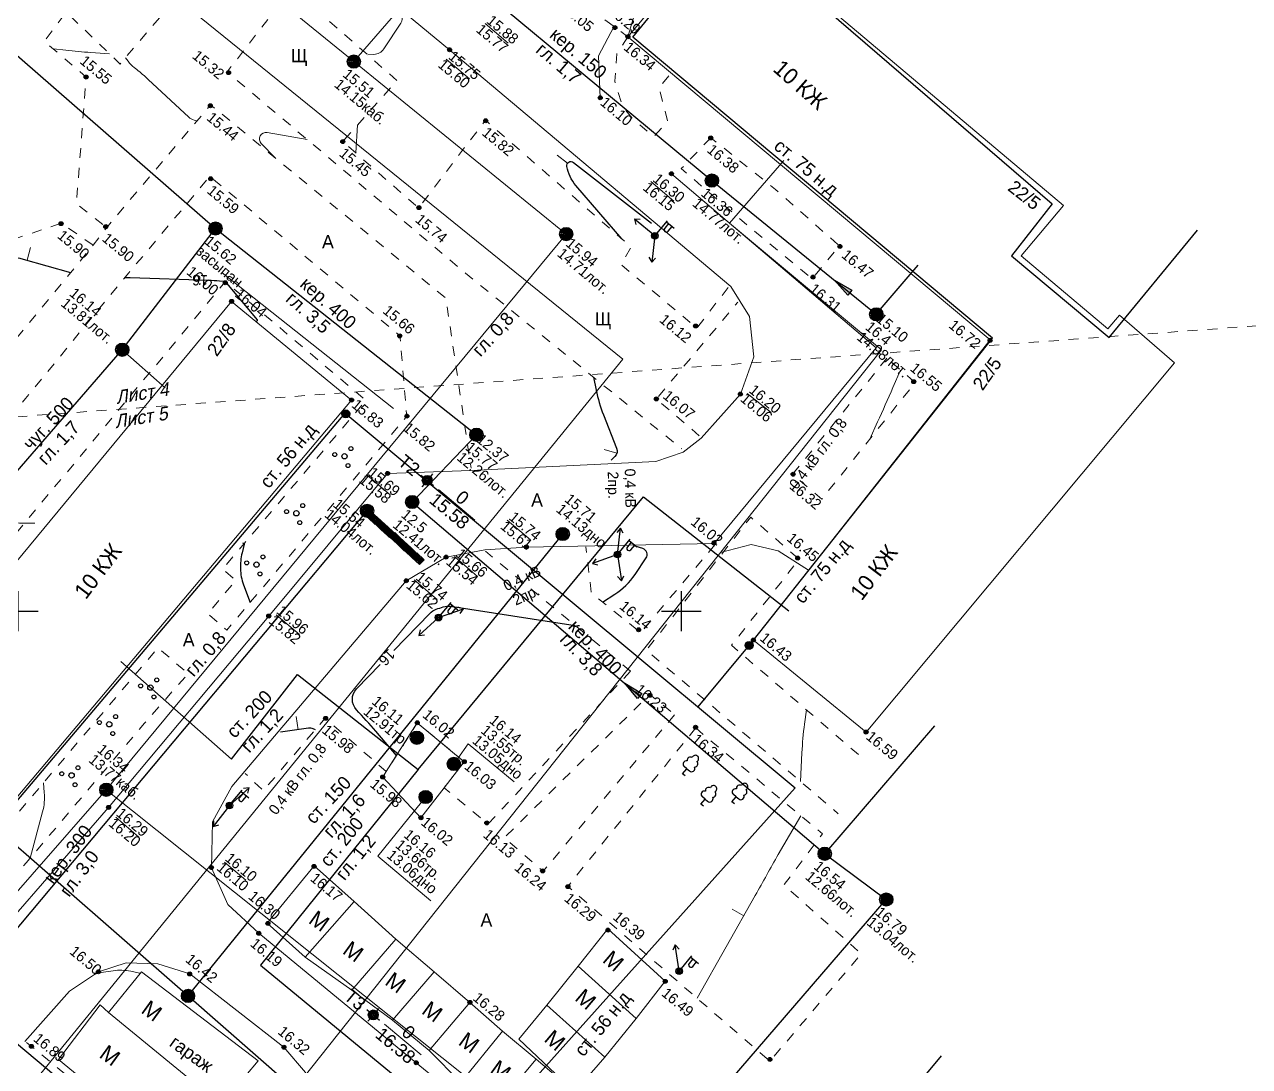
# Model space of a CAD drawing. Header units: metres. Extents: x 16881 to 20071, y 24181 to 25063.
# Drawn here: x 18100.5 to 18192.8, y 24815.6 to 24894.3 of the extents above; entities that cross this region are included whole.
import ezdxf
from ezdxf.enums import TextEntityAlignment as Align

# ---------------------------------------------------------------- set-up
doc = ezdxf.new("R2010")
doc.units = ezdxf.units.M
doc.linetypes.add('g5_01_5x1_5', pattern=[1.5, 0.75, -0.75])
doc.linetypes.add('g5_02x1', pattern=[1.5, 1, -0.5])
for name, color, linetype in [('01_Геодезические пункты', 7, 'Continuous'), ('02_Сетка', 7, 'Continuous'), ('03_Здания и строения', 7, 'Continuous'), ('05_Элементы зданий', 7, 'Continuous'), ('06_Инженерно-технические сооружения', 7, 'Continuous'), ('07_Объекты электропередачи', 7, 'Continuous'), ('10_Границы покрытий и угодий', 7, 'Continuous'), ('13_Растительность', 7, 'Continuous'), ('19_Горизонтали', 7, 'Continuous'), ('30_Канализация', 7, 'Continuous'), ('31_Водопровод', 7, 'Continuous'), ('32_Теплосеть', 7, 'Continuous'), ('33_Газопровод', 7, 'Continuous'), ('35_Телефон', 7, 'Continuous'), ('37_Кабель низкого напряжения', 7, 'Continuous'), ('44_Крышки колодцев', 7, 'Continuous'), ('61_Отметки высоты поверхности', 7, 'Continuous'), ('rastr', 7, 'Continuous')]:
    doc.layers.add(name, color=color, linetype=linetype)
doc.styles.add('LIKE11', font='bm431.shx')
doc.styles.add('LIKE14', font='p131.shx')
doc.styles.add('LIKE17', font='d431.shx')
doc.styles.add('LIKE32', font='peteri.shx')
doc.styles.add('LIKE36', font='pragmai.shx')
doc.styles.add('Line_GUGK', font='')
doc.styles.add('pragmai.shx', font='pragmai.shx')
doc.styles.get('Line_GUGK').set_extended_font_data('Bm431', italic=True)
doc.linetypes.add('g5_119_3', pattern='A,4,-1,[31,GUGK_2005.shx,S=0.1,R=0,X=0,Y=0],4,[31,GUGK_2005.shx,S=0.1,R=180,X=0,Y=0],-1', length=10)
doc.linetypes.add('g5_121_g', pattern='A,4,-0.4,["Г",Line_GUGK,S=1,R=0,X=0,Y=-0.5],-1.2,12', length=17.6)
doc.linetypes.add('g5_121_t', pattern='A,4,-0.4,["Т",Line_GUGK,S=1,R=0,X=0,Y=-0.5],-1.2,12', length=17.6)
doc.linetypes.add('g5_122_g', pattern='A,1,-1,1.5,-0.4,["Г",Line_GUGK,S=1,R=0,X=0,Y=-0.5],-1.5,1.5,-1,4,-1,4,-1,3', length=20.9)
doc.linetypes.add('g5_122_k', pattern='A,1,-1,1.5,-0.4,["К",Line_GUGK,S=1,R=0,X=0,Y=-0.5],-1.5,1.5,-1,4,-1,4,-1,3', length=20.9)
doc.linetypes.add('g5_122_kl', pattern='A,1,-1,1.5,-0.4,["Кл",Line_GUGK,S=1,R=0,X=0,Y=-0.5],-2.4,1.5,-1,4,-1,4,-1,3', length=21.8)
doc.linetypes.add('g5_122_t', pattern='A,1,-1,1.5,-0.4,["Т",Line_GUGK,S=1,R=0,X=0,Y=-0.5],-1.5,1.5,-1,4,-1,4,-1,3', length=20.9)
doc.linetypes.add('g5_122_v', pattern='A,1,-1,1.5,-0.4,["В",Line_GUGK,S=1,R=0,X=0,Y=-0.5],-1.5,1.5,-1,4,-1,4,-1,3', length=20.9)
doc.linetypes.add('g5_133_t', pattern='A,2,[27,GUGK_2005.shx,S=0.4,R=0,X=0,Y=0],2,-1,2,[27,GUGK_2005.shx,S=0.4,R=0,X=0,Y=0],2,-1,2,[27,GUGK_2005.shx,S=0.4,R=0,X=0,Y=0],2,-0.1,["V",Line_GUGK,S=1,R=0,X=0,Y=-0.5],-1', length=15.1)
doc.linetypes.add('g5_386_1', pattern='A,0,-0.75,[39,GUGK_2005.shx,S=0.5,R=0,X=0.55,Y=0],-0.75', length=1.5)

# ---------------------------------------------------------------- blocks, each defined once
blk = doc.blocks.new('g5_115_1')
at = {"color": 0}
for points in [[(0, 0), (2, 0)], [(1.647, -0.252), (2, 0), (1.647, 0.252)]]:
    blk.add_lwpolyline(points, dxfattribs=at)
blk = doc.blocks.new('g5_117kb')
h = blk.add_hatch(color=255)
h.paths.add_polyline_path([(0.037, 0.037), (0.461, 0.037, 0.367426), (0.037, 0.461)])
h.paths.add_polyline_path([(-0.038, 0.461, 0.367426), (-0.461, 0.037), (-0.038, 0.037)])
h.paths.add_polyline_path([(-0.038, -0.038), (-0.461, -0.038, 0.367426), (-0.038, -0.461)])
h.paths.add_polyline_path([(0.037, -0.461, 0.367426), (0.461, -0.038), (0.037, -0.038)])
at = {"color": 0}
for points in [[(-0.5, 0), (0.5, 0)], [(0, 0.5), (0, -0.5)]]:
    blk.add_lwpolyline(points, dxfattribs=at)
blk.add_circle((0, 0), 0.5, dxfattribs=at)
blk = doc.blocks.new('g5_330')
blk.add_hatch(color=0).paths.add_polyline_path([(0.15, 0, 1), (-0.15, 0, 1)])
at = {"color": 0}
blk.add_circle((0, 0), 0.15, dxfattribs=at)
blk = doc.blocks.new('g5_117sv')
h = blk.add_hatch(color=255)
h.paths.add_polyline_path([(-0.038, 0.461, 0.390634), (-0.463, 0, 0.11106), (-0.418, -0.198), (-0.038, 0.022)])
h.paths.add_polyline_path([(0.037, 0.022), (0.418, -0.198, 0.11106), (0.463, 0, 0.390634), (0.037, 0.461)])
h.paths.add_polyline_path([(-0.38, -0.263, 0.524447), (0.38, -0.263), (0, -0.043)])
at = {"color": 0}
for points in [[(0, 0.5), (0, 0)], [(0, 0), (-0.433, -0.25)], [(0.433, -0.25), (0, 0)]]:
    blk.add_lwpolyline(points, dxfattribs=at)
blk.add_circle((0, 0), 0.5, dxfattribs=at)
blk = doc.blocks.new('g5_121_7c')
h = blk.add_hatch(color=0)
edge = h.paths.add_edge_path()
edge.add_arc((0, 0), 0.3, 0, 360)
at = {"color": 0}
blk.add_circle((0, 0), 0.3, dxfattribs=at)
blk = doc.blocks.new('g5_110_1c')
h = blk.add_hatch(color=255)
edge = h.paths.add_edge_path()
edge.add_arc((0, 0), 0.212, 0, 360)
edge = h.paths.add_edge_path(flags=16)
edge.add_arc((0, 0), 0.0975, 0, 360)
h = blk.add_hatch(color=0)
edge = h.paths.add_edge_path()
edge.add_arc((0, 0), 0.06, 0, 360)
at = {"color": 0}
for p, q in [((0, 0.25), (0, 1.5)), ((0, 1.375), (0.75, 1.375))]:
    blk.add_line(p, q, dxfattribs=at)
blk.add_lwpolyline([(0.2, 1.375), (0.2, 0.932, 1.040016), (0.55, 0.932), (0.55, 1.375)], format="xyb", dxfattribs=at)
for radius in [0.25, 0.06]:
    blk.add_circle((0, 0), radius, dxfattribs=at)
blk = doc.blocks.new('g5_394')
at = {"color": 0}
for centre, radius in [((0, 0), 0.2), ((0, 0.75), 0.15), ((-0.65, -0.375), 0.15), ((0.65, -0.375), 0.15)]:
    blk.add_circle(centre, radius, dxfattribs=at)
blk = doc.blocks.new('g5_005_1')
h = blk.add_hatch(color=255)
edge = h.paths.add_edge_path()
edge.add_arc((0, 0), 0.338, 0, 360)
edge = h.paths.add_edge_path(flags=16)
edge.add_arc((0, 0), 0.1, 0, 360)
at = {"color": 0}
for p, q in [((-0.625, 0), (-0.375, 0)), ((0, 0.625), (0, 0.375)), ((0.375, 0), (0.625, 0)), ((0, -0.375), (0, -0.625))]:
    blk.add_line(p, q, dxfattribs=at)
for radius in [0.375, 0.0625]:
    blk.add_circle((0, 0), radius, dxfattribs=at)
blk = doc.blocks.new('g5_122_3')
blk.add_hatch(color=0).paths.add_polyline_path([(0, -0.25), (0, 0.25), (1.5, 0)])
at = {"color": 0}
blk.add_lwpolyline([(0, -0.25), (0, 0.25), (1.5, 0), (0, -0.25)], dxfattribs=at)
blk = doc.blocks.new('g5_117v')
h = blk.add_hatch(color=255)
h.paths.add_polyline_path([(-0.461, 0.037), (0.461, 0.037, 0.921954)])
h.paths.add_polyline_path([(0.461, -0.037), (-0.461, -0.037, 0.921954)])
at = {"color": 0}
blk.add_line((-0.5, 0), (0.5, 0), dxfattribs=at)
blk.add_circle((0, 0), 0.5, dxfattribs=at)
blk = doc.blocks.new('g5_128a')
h = blk.add_hatch(color=255)
h.paths.add_polyline_path([(-0.1625, 0.2125), (-0.3375, 0.2125), (-0.3375, -0.2125), (-0.1625, -0.2125)])
h.paths.add_polyline_path([(0.0875, 0.2125), (-0.0875, 0.2125), (-0.0875, -0.2125), (0.0875, -0.2125)])
h.paths.add_polyline_path([(0.3375, 0.2125), (0.1625, 0.2125), (0.1625, -0.2125), (0.3375, -0.2125)])
at = {"color": 0}
blk.add_lwpolyline([(-0.375, -0.25), (0.375, -0.25), (0.375, 0.25), (-0.375, 0.25)], close=True, dxfattribs=at)
for points in [[(-0.125, -0.25), (-0.125, 0.25)], [(0.125, -0.25), (0.125, 0.25)]]:
    blk.add_lwpolyline(points, dxfattribs=at)
blk = doc.blocks.new('g5_117kl')
h = blk.add_hatch(color=255)
h.paths.add_polyline_path([(0.418, 0.198, 0.633652), (-0.418, 0.198)])
h.paths.add_polyline_path([(-0.446, 0.122, 0.067116), (-0.463, 0, 0.067116), (-0.446, -0.122), (0.446, -0.122, 0.067116), (0.463, 0, 0.067116), (0.446, 0.122)])
h.paths.add_polyline_path([(-0.418, -0.198, 0.633652), (0.418, -0.198)])
at = {"color": 0}
for p, q in [((-0.474, 0.16), (0.474, 0.16)), ((-0.474, -0.16), (0.474, -0.16))]:
    blk.add_line(p, q, dxfattribs=at)
blk.add_circle((0, 0), 0.5, dxfattribs=at)
blk = doc.blocks.new('g5_367_1')
at = {"color": 0}
for points in [[(0, 0.497), (-0.257, 0.497)], [(0, 0.497), (0.257, 0.497)], [(0, 0), (0, 0.497)], [(0.25, 0), (0, 0)]]:
    blk.add_lwpolyline(points, dxfattribs=at)
for centre, start, end in [((-0.257, 0.747), 115.63459, 270), ((-0.197, 1.158), 97.94065, 227.81966), ((0, 1.5), 90, 202.24196), ((0, 1.5), 337.75804, 90), ((0.197, 1.158), 312.18034, 82.05935), ((0.257, 0.747), 270, 64.36541)]:
    blk.add_arc(centre, 0.25, start, end, dxfattribs=at)
blk = doc.blocks.new('g5_117t')
h = blk.add_hatch(color=255)
h.paths.add_polyline_path([(-0.038, -0.038), (-0.461, -0.038, 0.367426), (-0.038, -0.461)])
h.paths.add_polyline_path([(0.037, -0.461, 0.367426), (0.461, -0.038), (0.037, -0.038)])
h.paths.add_polyline_path([(0.461, 0.037, 0.921954), (-0.461, 0.037)])
at = {"color": 0}
for points in [[(-0.5, 0), (0.5, 0)], [(0, -0.5), (0, 0)]]:
    blk.add_lwpolyline(points, dxfattribs=at)
blk.add_circle((0, 0), 0.5, dxfattribs=at)
blk = doc.blocks.new('g_scratch')
at = {"color": 0, "linetype": 'ByBlock', "lineweight": 15}
blk.add_line((0, 0), (1, 0), dxfattribs=at)
blk = doc.blocks.new('g5_012')
at = {"color": 92}
for points in [[(0, -1.5), (0, 1.5)], [(-1.5, 0), (1.5, 0)]]:
    blk.add_lwpolyline(points, dxfattribs=at)

msp = doc.modelspace()

# ---------------------------------------------------------------- linework, layer by layer
at = {"color": 7, "linetype": 'Continuous', "lineweight": 5, "flags": 128}
for points in [[(18137.404, 24837.127), (18133.926, 24839.995), (18133.134, 24838.882)], [(18131.115, 24828.143), (18127.121, 24831.512), (18130.403, 24835.587)]]:
    msp.add_lwpolyline(points, dxfattribs=at)
at = {"layer": '01_Геодезические пункты', "color": 7, "lineweight": 20, "flags": 128}
for points in [[(18134.434, 24856.873), (18131.675, 24859.173)], [(18130.387, 24816.523), (18127.605, 24818.839)]]:
    msp.add_lwpolyline(points, dxfattribs=at)
at = {"layer": '03_Здания и строения', "color": 7, "linetype": 'Continuous', "lineweight": 20, "flags": 128}
for points in [[(18145.966, 24893.341), (18173.281, 24870.479), (18155.432, 24847.815), (18163.928, 24840.88), (18187.195, 24868.733), (18183.033, 24872.335), (18182.158, 24871.307), (18175.633, 24876.813), (18178.823, 24880.615), (18153.329, 24902.112), (18145.966, 24893.341)], [(18116.085, 24873.373), (18089.313, 24840.994), (18097.916, 24833.663), (18125.133, 24865.927), (18116.085, 24873.373)], [(18118.757, 24826.453), (18122.306, 24830.779), (18125.328, 24828.084), (18128.478, 24825.256), (18131.355, 24822.781), (18134.059, 24820.48), (18136.523, 24818.306), (18139.05, 24816.203), (18141.93, 24813.76)], [(18121.63, 24823.898), (18125.328, 24828.084)], [(18133.37, 24814.429), (18130.984, 24816.85), (18128.221, 24819.135), (18125.154, 24821.407), (18121.63, 24823.898), (18118.757, 24826.453)], [(18141.93, 24813.76), (18142.725, 24814.614), (18144.232, 24816.347), (18146.588, 24819.262), (18148.793, 24822.087), (18144.462, 24826.033), (18142.214, 24823.209), (18139.86, 24820.263), (18137.744, 24817.708), (18141.93, 24813.76)], [(18128.478, 24825.256), (18125.154, 24821.407)], [(18106.813, 24819.709), (18109.288, 24822.792), (18118.094, 24816.069), (18115.307, 24812.758)], [(18128.221, 24819.135), (18131.355, 24822.781)], [(18146.588, 24819.262), (18142.214, 24823.209)], [(18117.962, 24810.41), (18115.307, 24812.758), (18106.813, 24819.709), (18106.172, 24820.294), (18103.023, 24816.182), (18114.674, 24806.599), (18117.962, 24810.41)], [(18134.059, 24820.48), (18130.984, 24816.85)], [(18139.86, 24820.263), (18144.232, 24816.347)], [(18136.523, 24818.306), (18133.37, 24814.429)], [(18135.627, 24812.108), (18139.05, 24816.203)]]:
    msp.add_lwpolyline(points, dxfattribs=at)
at = {"layer": '05_Элементы зданий', "color": 7, "linetype": 'Continuous', "lineweight": 20, "elevation": 16.336, "flags": 128}
msp.add_lwpolyline([(18145.966, 24893.341), (18147.436, 24898.375)], dxfattribs=at)
at = {"layer": '05_Элементы зданий', "color": 7, "linetype": 'g5_02x1', "lineweight": 20, "flags": 128}
msp.add_lwpolyline([(18141.815, 24896.414), (18145.966, 24893.341)], dxfattribs=at)
at = {"layer": '06_Инженерно-технические сооружения', "color": 7, "linetype": 'Continuous', "lineweight": 20, "flags": 128}
msp.add_lwpolyline([(18130.087, 24841.576), (18127.746, 24837.9), (18127.481, 24837.483), (18130.363, 24834.417), (18132.111, 24836.676), (18133.63, 24838.64), (18130.087, 24841.576)], dxfattribs=at)
at = {"layer": '10_Границы покрытий и угодий', "color": 7, "linetype": 'Continuous', "lineweight": 20, "flags": 128}
for points in [[(18066.767, 24916.954), (18070.352, 24919.125), (18073.901, 24919.633), (18075.745, 24919.093), (18093.666, 24903.992), (18098.876, 24910.465), (18101.628, 24912.693), (18105.75, 24913.34), (18108.949, 24911.892), (18122.298, 24900.83), (18132.523, 24892.357), (18153.745, 24874.502), (18155.15, 24872.236), (18155.467, 24869.2), (18154.451, 24866.376)], [(18144.902, 24894.091), (18143.75, 24891.906), (18143.881, 24888.735)], [(18149.254, 24883.002), (18164.691, 24869.865), (18152.471, 24855.098), (18138.312, 24854.839)], [(18094.988, 24821.601), (18106.812, 24835.195), (18118.885, 24849.632), (18127.848, 24860.392), (18134.107, 24860.623), (18148.082, 24861.303), (18150.147, 24861.992), (18151.498, 24863.062), (18154.451, 24866.376)], [(18138.312, 24854.839), (18135.178, 24854.623), (18132.259, 24854.078), (18129.252, 24852.291), (18116.105, 24836.781), (18114.652, 24834.104), (18114.575, 24830.637), (18115.799, 24827.858), (18118.136, 24825.696), (18130.004, 24815.922), (18137.139, 24810.093), (18145.887, 24803.077), (18148.627, 24801.866), (18150.257, 24801.745), (18153.538, 24802.262), (18156.488, 24804.301), (18159.67, 24808.083)], [(18120.031, 24817.102), (18112.922, 24822.627), (18110.533, 24823.403), (18108.124, 24823.464), (18106.041, 24822.79), (18103.857, 24821.32), (18100.504, 24817.528)], [(18120.715, 24809.316), (18121.815, 24812.631), (18121.661, 24815.183), (18120.031, 24817.102)]]:
    msp.add_lwpolyline(points, dxfattribs=at)
at = {"layer": '10_Границы покрытий и угодий', "color": 7, "linetype": 'g5_01_5x1_5', "lineweight": 20, "flags": 128}
for points in [[(18086.74, 24884.854), (18086.74, 24884.854), (18088.263, 24892.783), (18096.204, 24895.79), (18097.385, 24896.366), (18098.817, 24897.273), (18104.62, 24904.336), (18103.238, 24912.847), (18104.488, 24913.05), (18106.706, 24902.527), (18111.782, 24898.501), (18121.33, 24901.457), (18122.571, 24900.424), (18112.658, 24897.137), (18107.671, 24891.281), (18103.61, 24895.202), (18101.965, 24892.996), (18105.115, 24890.301), (18104.38, 24880.744), (18106.663, 24878.952)], [(18089.494, 24907.322), (18083.506, 24900.106), (18075.851, 24890.561), (18067.776, 24880.573), (18061.242, 24872.311), (18069.083, 24865.963), (18080.332, 24856.628), (18087.66, 24850.56), (18094.148, 24858.308), (18100.542, 24866.056), (18108.337, 24875.532), (18114.452, 24882.813), (18128.781, 24870.771), (18129.295, 24864.703), (18122.284, 24856.354), (18115.721, 24848.569), (18114.277, 24849.803), (18116.403, 24852.324), (18115.406, 24853.19), (18126.217, 24865.9), (18115.61, 24874.853), (18089.164, 24843.039), (18082.345, 24848.563), (18071.213, 24857.384), (18062.426, 24864.561), (18056.16, 24869.567), (18050.664, 24873.838), (18054.585, 24878.844), (18057.21, 24876.673), (18062.391, 24883.149), (18068.378, 24890.046), (18073.769, 24896.487), (18079.23, 24902.823), (18078.214, 24903.678)], [(18153.533, 24874.413), (18151.171, 24871.367), (18145.44, 24876.167), (18146.208, 24877.481), (18135.229, 24887.036), (18130.188, 24880.42), (18124.464, 24885.435), (18128.56, 24890.03), (18120.631, 24896.987), (18115.748, 24890.686), (18133.724, 24875.502), (18150.033, 24862.238)], [(18145.966, 24893.341), (18145.131, 24892.063), (18144.981, 24889.978), (18145.583, 24888.068), (18146.346, 24887.142), (18147.912, 24885.798), (18148.975, 24886.98), (18148.311, 24889.491), (18149.24, 24890.601)], [(18096.089, 24865.976), (18096.089, 24865.976), (18105.639, 24877.613), (18106.663, 24878.952), (18114.5, 24888.207), (18132.246, 24873.62), (18134.139, 24860.783)], [(18152.224, 24885.725), (18149.994, 24883.391), (18155.316, 24878.826), (18159.858, 24875.072), (18161.906, 24877.566), (18157.101, 24881.819), (18152.224, 24885.725)], [(18105.639, 24877.613), (18103.26, 24879.274), (18094.053, 24876.193), (18090.658, 24878.749), (18089.117, 24876.718), (18091.113, 24875.003), (18088.662, 24871.957), (18096.089, 24865.976)], [(18151.354, 24863.235), (18148.118, 24866.015), (18154.261, 24873.312)], [(18165.503, 24869.086), (18158.388, 24860.316), (18160.593, 24858.452), (18167.629, 24867.248), (18165.503, 24869.086)], [(18163.352, 24839.181), (18153.788, 24847.427), (18158.882, 24853.912), (18155.233, 24857.089), (18147.363, 24847.049), (18153.132, 24842.15), (18161.837, 24834.715)], [(18152.535, 24855.006), (18146.936, 24848.389), (18143.22, 24851.366), (18142.793, 24854.857)], [(18146.171, 24845.478), (18135.221, 24854.515)], [(18093.508, 24822.851), (18100.597, 24831.016), (18109.524, 24841.553), (18112.814, 24845.299), (18110.519, 24847.23), (18097.807, 24832.217), (18089.301, 24839.463), (18082.844, 24831.53)], [(18146.171, 24845.478), (18135.423, 24833.934), (18132.111, 24836.676), (18133.63, 24838.64), (18130.087, 24841.576), (18127.746, 24837.9), (18123.137, 24841.925), (18118.473, 24836.441), (18117.111, 24837.763)], [(18149.492, 24842.186), (18139.574, 24830.372), (18136.653, 24832.909), (18147.621, 24843.723), (18149.492, 24842.186)], [(18151.081, 24841.186), (18160.639, 24833.199), (18157.735, 24829.338), (18163.578, 24824.145), (18156.676, 24816.047), (18141.436, 24829.236), (18151.081, 24841.186)], [(18120.715, 24809.316), (18114.147, 24806.319), (18100.988, 24817.165), (18100.504, 24817.528)]]:
    msp.add_lwpolyline(points, dxfattribs=at)
at = {"layer": '13_Растительность', "color": 92, "linetype": 'g5_386_1', "lineweight": 20, "flags": 128}
msp.add_lwpolyline([(18128.294, 24865.297), (18115.362, 24875.532)], dxfattribs=at)
at = {"layer": '19_Горизонтали', "color": 32, "linetype": 'Continuous', "lineweight": 20, "flags": 128}
for points, elevation in [([(18128.729, 24895.295), (18128.892, 24894.98, -0.273202), (18128.857, 24894.37), (18127.554, 24892.428, -0.231433), (18126.82, 24892.002), (18126.35, 24891.969)], 15.5), ([(18102.641, 24892.418), (18103.584, 24892.316, 0.010065), (18105.475, 24892.149), (18106.87, 24892.054)], 15.5), ([(18108.072, 24891.753), (18108.277, 24891.487, 0.061716), (18108.745, 24891.014), (18108.932, 24890.866, -0.020418), (18109.803, 24890.119), (18112.857, 24887.279, 0.118857), (18113.25, 24887.057), (18113.473, 24886.994)], 15.5), ([(18121.79, 24885.582), (18118.764, 24886.112, 0.726145), (18118.325, 24885.286), (18119.374, 24884.2)], 15.5), ([(18164.215, 24862.979), (18164.802, 24864.273, 0.003774), (18165.955, 24866.869), (18166.533, 24868.195)], 16.5), ([(18101.239, 24856.645), (18100.856, 24856.644, -0.006603), (18100.089, 24856.652), (18099.35, 24856.669, -0.082107), (18098.114, 24856.903), (18098.114, 24856.903, 0.072477), (18096.879, 24857.162), (18093.905, 24857.346, -0.302818), (18093.867, 24857.375), (18093.867, 24857.375, 0.147853), (18093.835, 24857.419), (18093.834, 24857.42, 0.161936), (18093.78, 24857.439), (18093.422, 24857.442)], 16.5), ([(18159.435, 24842.558), (18159.289, 24841.481, 0.022605), (18159.095, 24839.318), (18158.998, 24837.14)], 16.5), ([(18100.9, 24831.374), (18101.835, 24834.869, 0.088539), (18101.958, 24836.308), (18101.89, 24837.039)], 16.5), ([(18159.003, 24834.566), (18157.313, 24831.644, 0.005037), (18156.443, 24830.103), (18156.443, 24830.103, -0.002782), (18155.579, 24828.557), (18151.185, 24820.799)], 16.5), ([(18109.179, 24822.656), (18109.166, 24822.67, 0.16151), (18109.135, 24822.688), (18108.486, 24822.826, 0.08761), (18107.142, 24822.872), (18106.236, 24822.744, 0.071793), (18105.87, 24822.637), (18105.695, 24822.557)], 16.5)]:
    msp.add_lwpolyline(points, format="xyb", dxfattribs=dict(at, elevation=elevation))
at = {"layer": '19_Горизонтали', "color": 32, "linetype": 'Continuous', "lineweight": 20, "elevation": 15.5, "flags": 128}
msp.add_lwpolyline([(18125.442, 24884.578), (18125.587, 24886.694)], dxfattribs=at)
at = {"layer": '19_Горизонтали', "color": 32, "linetype": 'Continuous', "lineweight": 30, "elevation": 16, "flags": 128}
for points in [[(18145.501, 24878.097), (18142.049, 24882.116, -0.1328), (18141.361, 24883.557), (18141.361, 24883.557, -0.688861), (18141.864, 24883.863), (18147.757, 24879.284)], [(18097.267, 24877.269), (18098.306, 24877.055, -0.018166), (18100.366, 24876.554), (18103.941, 24875.545)], [(18117.886, 24871.891), (18117.989, 24871.892, 0.632364), (18118.026, 24871.972), (18115.713, 24874.759, -0.043239), (18115.678, 24874.81), (18115.678, 24874.81, 0.101622), (18115.637, 24874.856), (18115.634, 24874.858, 0.146732), (18115.571, 24874.882), (18115.182, 24874.906, 0.007304), (18114.333, 24874.947), (18108.445, 24875.146, 0.00783), (18108.164, 24875.151), (18108.024, 24875.151)], [(18143.381, 24867.647), (18143.574, 24866.686, 0.044539), (18144.128, 24864.812), (18145.12, 24862.3, -0.29873), (18144.989, 24861.67), (18144.717, 24861.398)], [(18116.898, 24855.144), (18116.977, 24855.137, -0.460395), (18117.037, 24855.053), (18116.874, 24854.393, 0.068878), (18116.748, 24853.186), (18116.748, 24853.186, 0.079637), (18116.979, 24851.998), (18117.474, 24850.648)], [(18144.065, 24850.689), (18144.982, 24851.278, 0.102486), (18146.507, 24852.77), (18147.342, 24854.012, 0.494077), (18147.104, 24854.717), (18146.524, 24854.914)], [(18128.315, 24847.035), (18131.025, 24849.833, -0.114744), (18131.505, 24850.142), (18131.515, 24850.146, -0.010678), (18132.05, 24850.325), (18132.05, 24850.325, -0.114082), (18132.599, 24850.366), (18142.003, 24848.918)], [(18128.51, 24839.1), (18126.956, 24840.935, 0.012711), (18125.503, 24842.565), (18125.503, 24842.565, -0.400309), (18125.515, 24844.146), (18127.292, 24845.979)], [(18122.399, 24841.058), (18122.235, 24841.123, 0.129879), (18121.896, 24841.164), (18119.774, 24840.869)]]:
    msp.add_lwpolyline(points, format="xyb", dxfattribs=at)
at = {"layer": '30_Канализация', "color": 12, "linetype": 'g5_122_k', "lineweight": 30, "flags": 128}
for points in [[(18064.509, 24859.914), (18067.497, 24863.824), (18058.066, 24872.172), (18063.279, 24880.262), (18073.21, 24892.318), (18082.292, 24904.893), (18083.332, 24906.419), (18087.144, 24909.971), (18088.996, 24911.826), (18099.33, 24922.469), (18103.11, 24923.566), (18110.052, 24917.807), (18122.512, 24907.656), (18134.967, 24896.908), (18152.306, 24882.486), (18164.701, 24872.398), (18167.848, 24876.116)], [(18083.332, 24906.419), (18114.868, 24878.872), (18134.548, 24863.314), (18129.703, 24858.235), (18160.814, 24831.696), (18165.456, 24828.243)], [(18107.838, 24869.724), (18114.868, 24878.872)], [(18091.162, 24850.478), (18107.838, 24869.724), (18111.08, 24866.863)], [(18160.814, 24831.696), (18169.127, 24841.346)], [(18087.155, 24772.289), (18101.601, 24789.095), (18105.66, 24787.39), (18123.273, 24806.567), (18137.113, 24795.342), (18165.456, 24828.243)]]:
    msp.add_lwpolyline(points, dxfattribs=at)
at = {"layer": '30_Канализация', "color": 42, "linetype": 'g5_122_kl', "lineweight": 30, "flags": 128}
for points in [[(18095.608, 24820.954), (18126.302, 24857.572)], [(18095.608, 24820.954), (18116.911, 24803.096)]]:
    msp.add_lwpolyline(points, dxfattribs=at)
at = {"layer": '31_Водопровод', "color": 94, "linetype": 'g5_122_v', "lineweight": 30, "flags": 128}
for points in [[(18097.787, 24834.103), (18112.799, 24820.969), (18141.055, 24855.82)], [(18112.799, 24820.969), (18145.512, 24792.309), (18155.561, 24803.579), (18162.63, 24808.041), (18169.623, 24816.453)]]:
    msp.add_lwpolyline(points, dxfattribs=at)
at = {"layer": '32_Теплосеть', "color": 5, "linetype": 'g5_122_t', "lineweight": 30, "flags": 128}
msp.add_lwpolyline([(18107.719, 24846.209), (18116.088, 24838.838), (18121.048, 24845.211), (18130.164, 24838.062), (18147.151, 24858.623), (18158.097, 24850.033)], dxfattribs=at)
at = {"layer": '32_Теплосеть', "color": 5, "linetype": 'g5_121_t', "lineweight": 30, "flags": 128}
msp.add_lwpolyline([(18130.164, 24838.062), (18118.262, 24823.284), (18172.242, 24778.771), (18177.184, 24784.512)], dxfattribs=at)
at = {"layer": '33_Газопровод', "color": 132, "linetype": 'g5_121_g', "lineweight": 30, "flags": 128}
for points in [[(18155.106, 24847.414), (18155.432, 24847.815), (18173.469, 24870.586), (18146.348, 24893.316), (18153.37, 24901.932), (18177.973, 24880.745), (18174.91, 24876.816), (18182.259, 24870.639), (18188.916, 24878.755)], [(18079.872, 24833.571), (18082.075, 24831.878), (18089.34, 24840.717), (18097.928, 24833.378), (18124.642, 24864.933)]]:
    msp.add_lwpolyline(points, dxfattribs=at)
at = {"layer": '33_Газопровод', "color": 132, "linetype": 'g5_122_g', "lineweight": 30, "flags": 128}
for points in [[(18124.642, 24864.933), (18158.591, 24836.666)], [(18151.259, 24842.771), (18155.106, 24847.414)], [(18120.527, 24794.172), (18158.591, 24836.666)]]:
    msp.add_lwpolyline(points, dxfattribs=at)
at = {"layer": '35_Телефон', "color": 6, "linetype": 'g5_133_t', "lineweight": 20, "flags": 128}
for points in [[(18079.682, 24906.142), (18084.259, 24902.788), (18095.4, 24915.761), (18125.298, 24891.467), (18135.093, 24902.764)], [(18125.298, 24891.467), (18141.319, 24878.453), (18106.635, 24836.524), (18095.427, 24823.739), (18084.248, 24827.447)], [(18106.635, 24836.524), (18161.11, 24793.063), (18166.907, 24800.183)]]:
    msp.add_lwpolyline(points, dxfattribs=at)
at = {"layer": '37_Кабель низкого напряжения', "color": 1, "linetype": 'g5_119_3', "lineweight": 20, "flags": 128}
for points in [[(18117.133, 24918.002), (18104.473, 24902.315), (18145.583, 24869.005), (18096.035, 24808.209), (18101.008, 24804.247)], [(18107.01, 24796.52), (18165.102, 24869.714), (18153.629, 24879.279), (18157.718, 24884.009)], [(18159.596, 24853.103), (18157.304, 24854.558), (18155.276, 24855.034), (18152.96, 24854.415)]]:
    msp.add_lwpolyline(points, dxfattribs=at)
at = {"layer": '61_Отметки высоты поверхности', "color": 7, "linetype": 'Continuous', "lineweight": 5, "flags": 128}
for points in [[(18135.196, 24894.344), (18136.945, 24892.849)], [(18132.276, 24891.657), (18134.025, 24890.161)], [(18147.691, 24882.425), (18149.44, 24880.929)], [(18154.963, 24866.423), (18156.767, 24864.985)], [(18126.302, 24860.271), (18128.051, 24858.776)], [(18136.877, 24856.876), (18138.626, 24855.381)], [(18132.883, 24854.118), (18134.632, 24852.623)], [(18129.848, 24852.367), (18131.597, 24850.872)], [(18119.456, 24849.729), (18121.205, 24848.234)], [(18107.344, 24834.451), (18109.094, 24832.955)], [(18115.539, 24831.065), (18117.17, 24829.71)]]:
    msp.add_lwpolyline(points, dxfattribs=at)
at = {"layer": 'rastr', "color": 5, "linetype": 'g5_01_5x1_5', "lineweight": 20, "flags": 128}
msp.add_lwpolyline([(18035.594, 24859.947), (18200.695, 24872.066)], dxfattribs=at)

# ---------------------------------------------------------------- block references
at = {"layer": '01_Геодезические пункты', "color": 7, "linetype": 'Continuous', "lineweight": 20}
for p, rotation in [((18130.839, 24859.87, 15.579), 320.1837874390728), ((18126.768, 24819.536, 16.384), 320.2244407250127)]:
    msp.add_blockref('g5_005_1', p, dxfattribs=dict(at, rotation=rotation))
at = {"layer": '02_Сетка', "color": 92, "linetype": 'Continuous', "lineweight": 15, "ltscale": 0.5}
for p in [(18100, 24850), (18150, 24850)]:
    msp.add_blockref('g5_012', p, dxfattribs=at)
at = {"layer": '06_Инженерно-технические сооружения', "color": 7, "linetype": 'Continuous', "lineweight": 20}
for p, rotation in [((18126.803, 24856.986, 15.543), 136.1822775827436), ((18127.344, 24856.502, 15.543), 136.1822777777778), ((18127.893, 24855.996, 15.543), 136.1822777777778), ((18128.486, 24855.485, 15.532), 136.1822777777778), ((18129.038, 24854.977, 15.491), 136.1822777777778), ((18129.592, 24854.464, 15.504), 136.1822777777778), ((18130.151, 24853.951, 15.496), 136.1822777777778)]:
    msp.add_blockref('g5_128a', p, dxfattribs=dict(at, rotation=rotation))
at = {"layer": '07_Объекты электропередачи', "color": 7, "linetype": 'Continuous', "lineweight": 20}
for name, p, rotation in [('g5_115_1', (18147.996, 24878.311, 16.191), 140.3380663855544), ('g5_110_1c', (18147.996, 24878.311, 16.191), 320.1837874390728), ('g5_115_1', (18147.996, 24878.311, 16.191), 263.3256764300922), ('g5_115_1', (18145.182, 24854.27, 15.901), 83.32569191170344), ('g5_110_1c', (18145.182, 24854.27, 15.901), 320.1837874390728), ('g5_115_1', (18145.182, 24854.27, 15.901), 199.4144898756374), ('g5_115_1', (18145.182, 24854.27, 15.901), 278.4281535907176), ('g5_110_1c', (18131.687, 24849.513, 16.066), 320.2244407250127), ('g5_115_1', (18131.687, 24849.513, 16.066), 19.41448486668109), ('g5_115_1', (18131.687, 24849.513, 16.066), 221.9448933813), ('g5_110_1c', (18115.918, 24835.342, 16.122), 320.2655211251469), ('g5_115_1', (18115.918, 24835.342, 16.122), 41.94488837234365), ('g5_115_1', (18115.918, 24835.342, 16.122), 232.5105949706627), ('g5_115_1', (18149.84, 24822.836, 16.465), 98.42815541195037), ('g5_110_1c', (18149.84, 24822.836), 320.2655211251469)]:
    msp.add_blockref(name, p, dxfattribs=dict(at, rotation=rotation))
at = {"layer": '13_Растительность', "color": 92, "linetype": 'Continuous', "lineweight": 20, "rotation": 320.2655211251469}
for name, p in [('g5_394', (18124.602, 24861.689)), ('g5_394', (18120.968, 24857.385)), ('g5_394', (18117.965, 24853.516)), ('g5_394', (18109.961, 24844.234)), ('g5_394', (18106.861, 24841.468)), ('g5_367_1', (18150.099, 24837.723)), ('g5_394', (18104.018, 24837.605)), ('g5_367_1', (18151.469, 24835.44)), ('g5_367_1', (18153.81, 24835.611))]:
    msp.add_blockref(name, p, dxfattribs=at)
at = {"layer": '19_Горизонтали', "color": 32, "linetype": 'Continuous', "lineweight": -3}
for p, rotation in [((18141.42, 24883.801, 16), 142.0174323175422), ((18100.656, 24876.472, 16), 74.23365827728429), ((18145.138, 24861.927, 16), 164.9582072489174), ((18121.092, 24841.053, 16), 97.90471020452816), ((18154.708, 24827.02, 16.5), 150.4781788877337)]:
    msp.add_blockref('g_scratch', p, dxfattribs=dict(at, rotation=rotation))
at = {"layer": '30_Канализация', "color": 7, "linetype": 'Continuous', "lineweight": 20}
for name, p, rotation in [('g5_122_3', (18162.702, 24874.025), 140.8579120832841), ('g5_121_7c', (18155.106, 24847.414), 50.35118467447186), ('g5_122_3', (18146.868, 24843.592), 139.5351230071061)]:
    msp.add_blockref(name, p, dxfattribs=dict(at, rotation=rotation))
at = {"layer": '33_Газопровод', "color": 7, "linetype": 'Continuous', "lineweight": 20, "rotation": 140.2184697731875}
msp.add_blockref('g5_121_7c', (18124.697, 24864.887), dxfattribs=at)
at = {"layer": '44_Крышки колодцев', "color": 7, "linetype": 'Continuous', "lineweight": 20}
for name, p, rotation in [('g5_117sv', (18125.298, 24891.467, 15.511), 320.1837874390728), ('g5_117kb', (18152.306, 24882.486, 16.356), 320.1837874390728), ('g5_117kb', (18114.868, 24878.872, 15.62), 320.2248951599636), ('g5_117sv', (18141.319, 24878.453, 15.936), 320.1837874390728), ('g5_117kb', (18164.701, 24872.398, 16.398), 320.1837874390728), ('g5_117kb', (18107.838, 24869.724, 16.144), 320.2244407250127), ('g5_117kb', (18134.548, 24863.314, 15.766), 320.1837874390728), ('g5_117kb', (18129.703, 24858.235, 12.504), 320.2244407250127), ('g5_117kl', (18126.302, 24857.572, 15.545), 320.2244407250127), ('g5_117v', (18141.055, 24855.82, 15.706), 320.1837874390728), ('g5_117t', (18130.059, 24840.451, 16.106), 320.2244407250127), ('g5_117t', (18132.844, 24838.474, 16.145), 320.2244407250127), ('g5_117sv', (18106.635, 24836.524, 16.341), 320.2244407250127), ('g5_117t', (18130.717, 24835.976, 16.157), 320.2244407250127), ('g5_117kb', (18160.814, 24831.696, 16.538), 320.2244407250127), ('g5_117kb', (18165.456, 24828.243, 16.791), 320.2244407250127), ('g5_117v', (18112.799, 24820.969), 320.2655211251469)]:
    msp.add_blockref(name, p, dxfattribs=dict(at, rotation=rotation))
at = {"layer": '61_Отметки высоты поверхности', "color": 7, "linetype": 'Continuous', "lineweight": 20}
for p, rotation in [((18144.985, 24894.034, 16.287), 320.1837874390728), ((18145.966, 24893.341, 16.336), 320.1837874390728), ((18132.523, 24892.357, 15.596), 320.1837874390728), ((18105.115, 24890.301), 320.1837874390728), ((18115.851, 24890.632), 320.1837874390728), ((18114.481, 24888.134), 320.1837874390728), ((18143.881, 24888.735, 16.095), 320.1837874390728), ((18135.249, 24887), 320.1837874390728), ((18124.471, 24885.432), 320.1837874390728), ((18152.213, 24885.709), 320.1837874390728), ((18114.509, 24882.622), 320.1837874390728), ((18149.254, 24883.002, 16.146), 320.1837874390728), ((18130.209, 24880.448), 320.1837874390728), ((18103.221, 24879.237), 320.1837874390728), ((18106.596, 24879.015), 320.1837874390728), ((18161.959, 24877.519), 320.1837874390728), ((18159.925, 24875.203), 320.1837874390728), ((18115.61, 24874.777), 320.1837874390728), ((18116.085, 24873.373, 16.042), 320.1837874390728), ((18164.695, 24872.395, 15.097), 320.1837874390728), ((18151.078, 24871.516), 320.1837874390728), ((18128.764, 24870.77), 320.1837874390728), ((18173.281, 24870.426), 320.1837874390728), ((18167.525, 24867.316), 320.1837874390728), ((18125.133, 24865.927, 15.831), 320.1837874390728), ((18148.118, 24866.015), 320.1837874390728), ((18154.451, 24866.376, 16.061), 320.1837874390728), ((18129.301, 24864.715), 320.1837874390728), ((18134.551, 24863.303, 12.366), 320.1837874390728), ((18127.848, 24860.392, 15.585), 320.1837874390728), ((18158.43, 24860.336), 320.1837874390728), ((18138.312, 24854.839, 15.611), 320.1837874390728), ((18152.459, 24855.135), 320.1837874390728), ((18132.259, 24854.078, 15.537), 320.2244407250127), ((18158.773, 24853.999), 320.1837874390728), ((18129.252, 24852.291, 15.621), 320.2244407250127), ((18118.885, 24849.632, 15.821), 320.2244407250127), ((18146.78, 24848.595), 320.1837874390728), ((18155.432, 24847.815, 16.426), 320.1837874390728), ((18147.632, 24843.649), 320.1837874390728), ((18123.176, 24841.914), 320.1837874390728), ((18130.087, 24841.576, 16.019), 320.2244407250127), ((18151.073, 24841.237), 320.1837874390728), ((18163.928, 24840.88, 16.588), 320.1837874390728), ((18133.63, 24838.64, 16.028), 320.2244407250127), ((18127.481, 24837.483, 15.979), 320.2244407250127), ((18130.738, 24835.975, 13.056), 320.2244407250127), ((18106.812, 24835.195, 16.199), 320.2244407250127), ((18130.363, 24834.417, 16.02), 320.2244407250127), ((18135.33, 24834.027), 320.1837874390728), ((18122.3, 24830.739), 320.1837874390728), ((18114.562, 24830.656), 320.1837874390728), ((18139.538, 24830.401), 320.1837874390728), ((18141.448, 24829.217), 320.1837874390728), ((18118.82, 24826.439), 320.1837874390728), ((18118.136, 24825.696, 16.193), 320.2244407250127), ((18144.464, 24825.933), 320.1837874390728), ((18106.041, 24822.79), 320.1837874390728), ((18112.922, 24822.627), 320.1837874390728), ((18148.784, 24822.067), 320.1837874390728), ((18134.059, 24820.48), 320.1837874390728), ((18100.988, 24817.165, 16.891), 320.2244407250127), ((18120.031, 24817.102, 16.315), 320.2244407250127), ((18130.004, 24815.922, 16.239), 320.2244407250127), ((18156.675, 24816.175), 320.1837874390728)]:
    msp.add_blockref('g5_330', p, dxfattribs=dict(at, rotation=rotation))

# ---------------------------------------------------------------- texts
at = {"color": 7, "linetype": 'Continuous', "lineweight": 15, "ltscale": 0.5, "style": 'LIKE11'}
for s, rotation, p in [('14.15каб.', 320.18378, (18123.761, 24889.623)), ('15.51', 320.18378, (18124.401, 24890.392)), ('16.36', 320.18378, (18151.409, 24881.411)), ('14.77лот.', 320.18378, (18150.769, 24880.643)), ('15.62', 320.2249, (18113.973, 24877.796)), ('15.94', 320.18378, (18141.216, 24877.625)), ('засыпан', 320.2249, (18113.333, 24877.028)), ('14.71лот.', 320.18378, (18140.575, 24876.856)), ('16.14', 320.22443, (18103.788, 24873.865)), ('13.81лот.', 320.22443, (18103.148, 24873.097)), ('16.4', 320.18378, (18163.805, 24871.322)), ('14.98лот.', 320.18378, (18163.164, 24870.554)), ('15.77', 320.18378, (18133.651, 24862.239)), ('12.26лот.', 320.18378, (18133.011, 24861.471)), ('15.71', 320.18378, (18141.134, 24858.332)), ('15.54', 320.22443, (18123.669, 24857.943)), ('14.13дно', 320.18378, (18140.493, 24857.564)), ('14.04лот.', 320.22443, (18123.029, 24857.174)), ('12.41лот.', 320.22443, (18128.168, 24856.39)), ('12.5', 320.22443, (18128.807, 24857.159)), ('16.11', 320.22443, (18126.592, 24843.072)), ('12.91тр.', 320.22443, (18125.952, 24842.303)), ('16.14', 320.22443, (18135.453, 24841.648)), ('13.55тр.', 320.22443, (18134.814, 24840.88)), ('13.05дно', 320.22443, (18134.174, 24840.111)), ('16.34', 320.22443, (18105.879, 24839.444)), ('13.77каб.', 320.22443, (18105.239, 24838.675)), ('16.16', 320.22443, (18129, 24833.006)), ('13.06дно', 320.22443, (18127.721, 24831.469)), ('13.66тр.', 320.22443, (18128.361, 24832.238)), ('16.54', 320.22443, (18159.918, 24830.62)), ('12.66лот.', 320.22443, (18159.279, 24829.852)), ('16.79', 320.22443, (18164.56, 24827.167)), ('13.04лот.', 320.22443, (18163.92, 24826.399))]:
    msp.add_text(s, height=0.8, rotation=rotation, dxfattribs=at).set_placement(p)
at = {"layer": '01_Геодезические пункты', "color": 7, "linetype": 'Continuous', "lineweight": 20, "ltscale": 0.5, "style": 'LIKE36'}
for s, rotation, p in [('T2', 320.18378, (18128.552, 24861.126)), ('15.58', 320.18378, (18130.913, 24858.247)), ('0', 320.18378, (18132.885, 24858.425)), ('T3', 320.22443, (18124.48, 24820.79)), ('16.38', 320.22443, (18126.843, 24817.913)), ('0', 320.22443, (18128.826, 24818.083))]:
    msp.add_text(s, height=1, rotation=rotation, dxfattribs=at).set_placement(p)
at = {"layer": '03_Здания и строения', "color": 7, "linetype": 'Continuous', "lineweight": 15}
for s, height, rotation, style, p in [('10 КЖ', 1.2, 318.54237, 'LIKE14', (18156.832, 24890.808)), ('22/5', 1, 321.95485, 'LIKE36', (18174.542, 24881.809)), ('22/8', 1, 54.92379, 'LIKE36', (18114.971, 24869.148)), ('22/5', 1, 54.92379, 'LIKE36', (18172.718, 24866.58)), ('10 КЖ', 1.2, 52.99652, 'LIKE14', (18105.092, 24850.82)), ('10 КЖ', 1.2, 52.99652, 'LIKE14', (18163.602, 24850.723)), ('М', 1.2, 324.10283, 'LIKE14', (18121.806, 24826.526)), ('М', 1.2, 324.10283, 'LIKE14', (18124.374, 24824.226)), ('М', 1.2, 319.68077, 'LIKE14', (18143.984, 24823.58)), ('М', 1.2, 324.10283, 'LIKE14', (18127.567, 24821.881)), ('М', 1.2, 319.68077, 'LIKE14', (18141.893, 24820.695)), ('М', 1.2, 324.10283, 'LIKE14', (18109.181, 24819.75)), ('М', 1.2, 324.10283, 'LIKE14', (18130.336, 24819.693)), ('М', 1.2, 324.10283, 'LIKE14', (18133.105, 24817.348)), ('М', 1.2, 319.68077, 'LIKE14', (18139.571, 24817.598)), ('М', 1.2, 324.10283, 'LIKE14', (18106.025, 24816.385)), ('гараж', 1, 324.10283, 'LIKE11', (18111.314, 24817.246)), ('М', 1.2, 324.10283, 'LIKE14', (18135.495, 24815.249))]:
    msp.add_text(s, height=height, rotation=rotation, dxfattribs=dict(at, style=style)).set_placement(p)
at = {"layer": '07_Объекты электропередачи', "color": 7, "linetype": 'Continuous', "lineweight": 15, "style": 'LIKE11'}
for s, rotation, p in [('2пр.', 270.98918, (18144.451, 24860.535)), ('0,4 кВ', 270.98918, (18145.734, 24860.751)), ('0,4 кВ', 24.69765, (18136.805, 24851.497)), ('2пр.', 24.69765, (18137.518, 24850.409))]:
    msp.add_text(s, height=0.8, rotation=rotation, dxfattribs=at).set_placement(p)
at = {"layer": '10_Границы покрытий и угодий', "color": 7, "linetype": 'Continuous', "lineweight": 15, "style": 'LIKE11'}
for s, p in [('Щ', (18120.561, 24891.421)), ('А', (18122.901, 24877.372)), ('Щ', (18143.475, 24871.555)), ('А', (18138.672, 24857.885)), ('А', (18112.404, 24847.34)), ('А', (18134.852, 24826.198))]:
    msp.add_text(s, height=1, dxfattribs=at).set_placement(p)
at = {"layer": '19_Горизонтали', "color": 32, "linetype": 'Continuous', "lineweight": 15, "style": 'pragmai.shx'}
for rotation, p in [(178.0684, (18113.706, 24874.968, 16)), (225.90795, (18127.803, 24846.507, 16))]:
    msp.add_text('16', height=0.8, rotation=rotation, dxfattribs=at).set_placement(p, align=Align.MIDDLE_CENTER)
at = {"layer": '30_Канализация', "color": 12, "linetype": 'Continuous', "lineweight": 15, "style": 'LIKE32'}
for s, rotation, p in [('кер. 150', 319.63255, (18139.993, 24893.358)), ('гл. 1,7', 319.63255, (18138.946, 24892.218)), ('кер. 400', 318.28993, (18121.163, 24874.558)), ('гл. 3,5', 318.28993, (18120.09, 24873.443)), ('чуг. 500', 46.90625, (18100.975, 24862.06)), ('гл. 1,7', 46.90625, (18102.063, 24860.961)), ('кер. 400', 313.58846, (18141.413, 24848.773)), ('гл. 3,8', 313.58846, (18140.769, 24847.809))]:
    msp.add_text(s, height=1, rotation=rotation, dxfattribs=at).set_placement(p)
at = {"layer": '30_Канализация', "color": 42, "linetype": 'Continuous', "lineweight": 15, "style": 'LIKE32'}
for s, p in [('кер. 300', (18102.624, 24829.339)), ('гл. 3,0', (18103.828, 24828.367))]:
    msp.add_text(s, height=1, rotation=53.30846, dxfattribs=at).set_placement(p)
at = {"layer": '31_Водопровод', "color": 94, "linetype": 'Continuous', "lineweight": 15, "style": 'LIKE32'}
for s, p in [('ст. 150', (18122.279, 24833.869)), ('гл. 1,6', (18123.61, 24832.818))]:
    msp.add_text(s, height=1, rotation=46.90625, dxfattribs=at).set_placement(p)
at = {"layer": '32_Теплосеть', "color": 5, "linetype": 'Continuous', "lineweight": 15, "style": 'LIKE32'}
for s, rotation, p in [('ст. 200', 46.90625, (18116.325, 24840.346)), ('гл. 1,2', 46.90625, (18117.413, 24839.246)), ('ст. 200', 51.18015, (18123.434, 24830.628)), ('гл. 1,2', 51.18015, (18124.601, 24829.613))]:
    msp.add_text(s, height=1, rotation=rotation, dxfattribs=at).set_placement(p)
at = {"layer": '33_Газопровод', "color": 132, "linetype": 'Continuous', "lineweight": 15, "style": 'LIKE32'}
for s, rotation, p in [('ст. 75 н.д', 320.03103, (18156.894, 24884.949)), ('ст. 56 н.д', 50.84515, (18118.895, 24859.193)), ('ст. 75 н.д', 50.84515, (18159.172, 24850.489)), ('ст. 56 н.д', 50.84515, (18142.619, 24816.315))]:
    msp.add_text(s, height=1, rotation=rotation, dxfattribs=at).set_placement(p)
at = {"layer": '35_Телефон', "color": 6, "linetype": 'Continuous', "lineweight": 15, "style": 'LIKE32'}
for rotation, p in [(47.86125, (18134.858, 24869.133)), (49.57489, (18113.227, 24844.983))]:
    msp.add_text('гл. 0,8', height=1, rotation=rotation, dxfattribs=at).set_placement(p)
at = {"layer": '37_Кабель низкого напряжения', "color": 1, "linetype": 'Continuous', "lineweight": 15, "style": 'LIKE32'}
for p in [(18158.702, 24859.12), (18119.442, 24834.562)]:
    msp.add_text('0,4 кВ гл. 0,8', height=0.8, rotation=52.7486, dxfattribs=at).set_placement(p)
at = {"layer": '61_Отметки высоты поверхности', "color": 7, "linetype": 'Continuous', "lineweight": 15, "ltscale": 0.5, "style": 'LIKE17'}
for s, rotation, p in [('16.05', 320.18378, (18140.915, 24895.365)), ('16.29', 320.18378, (18144.443, 24895.164)), ('15.88', 320.18378, (18135.243, 24894.437)), ('15.77', 320.18378, (18134.458, 24893.767)), ('16.34', 320.18378, (18145.592, 24892.425)), ('15.32', 320.18378, (18113.055, 24891.787, -14.745)), ('15.75', 320.18378, (18132.374, 24891.738)), ('15.55', 320.18378, (18104.576, 24891.395, -14.745)), ('15.60', 320.18378, (18131.582, 24891.114)), ('16.10', 320.18378, (18143.817, 24888.267)), ('15.44', 320.18378, (18114.138, 24887.118, -14.745)), ('15.82', 320.18378, (18134.907, 24885.984, -14.745)), ('15.45', 320.18378, (18124.129, 24884.416, -14.745)), ('16.38', 320.18378, (18151.871, 24884.693, -14.745)), ('16.30', 320.18378, (18147.781, 24882.486)), ('15.59', 320.18378, (18114.167, 24881.607, -14.745)), ('16.15', 320.18378, (18147.038, 24881.847)), ('15.74', 320.18378, (18129.867, 24879.432, -14.745)), ('15.90', 320.18378, (18102.879, 24878.221, -14.745)), ('15.90', 320.18378, (18106.253, 24877.999, -14.745)), ('16.47', 320.18378, (18162.014, 24876.754, -14.745)), ('16.00', 320.18378, (18112.621, 24875.489, -14.745)), ('16.31', 320.18378, (18159.582, 24874.187, -14.745)), ('16.04', 320.18378, (18116.261, 24873.806)), ('15.66', 320.18378, (18127.424, 24872.554, -14.745)), ('16.12', 320.18378, (18148.283, 24871.882, -14.745)), ('15.10', 320.18378, (18164.631, 24871.927)), ('16.72', 320.18378, (18170.102, 24871.455, -14.745)), ('16.55', 320.18378, (18167.183, 24868.217, -14.745)), ('16.20', 320.18378, (18155.035, 24866.562)), ('16.07', 320.18378, (18148.545, 24866.131, -14.745)), ('16.06', 320.18378, (18154.387, 24865.909)), ('15.83', 320.18378, (18125.069, 24865.46)), ('15.82', 320.18378, (18128.959, 24863.699, -14.745)), ('12.37', 320.18378, (18134.487, 24862.836)), ('15.69', 320.18378, (18126.304, 24860.328)), ('15.58', 320.18378, (18125.634, 24859.777)), ('16.32', 320.18378, (18158.088, 24859.32, -14.745)), ('15.74', 320.18378, (18136.934, 24856.975)), ('16.02', 320.18378, (18150.646, 24856.613, -14.745)), ('15.61', 320.18378, (18136.291, 24856.29)), ('16.45', 320.18378, (18157.892, 24855.379, -14.745)), ('15.54', 320.22443, (18132.195, 24853.61)), ('15.66', 320.22443, (18132.913, 24854.2)), ('15.62', 320.22443, (18129.188, 24851.824)), ('15.74', 320.22443, (18129.901, 24852.442)), ('15.96', 320.22443, (18119.405, 24849.898)), ('16.14', 320.18378, (18145.268, 24850.253, -14.745)), ('15.82', 320.22443, (18118.821, 24849.165)), ('16.43', 320.18378, (18155.857, 24847.858)), ('16.23', 320.18378, (18146.436, 24843.961)), ('16.02', 320.22443, (18130.42, 24842.058)), ('15.98', 320.18378, (18122.834, 24840.898, -14.745)), ('16.34', 320.18378, (18150.731, 24840.221, -14.745)), ('16.59', 320.18378, (18163.864, 24840.413)), ('16.03', 320.22443, (18133.566, 24838.173)), ('15.98', 320.22443, (18126.46, 24836.816)), ('16.29', 320.22443, (18107.316, 24834.628)), ('16.20', 320.22443, (18106.748, 24833.867)), ('16.02', 320.22443, (18130.299, 24833.95)), ('16.13', 320.18378, (18134.988, 24833.011, -14.745)), ('16.10', 320.18378, (18114.896, 24830.526, -14.745)), ('16.10', 320.18378, (18115.527, 24831.24, -14.745)), ('16.24', 320.18378, (18137.351, 24830.531, -14.745)), ('16.17', 320.18378, (18121.958, 24829.724, -14.745)), ('16.30', 320.18378, (18117.279, 24828.36, -14.745)), ('16.29', 320.18378, (18141.106, 24828.201, -14.745)), ('16.39', 320.18378, (18144.776, 24826.811, -14.745)), ('16.50', 320.18378, (18103.803, 24824.212, -14.745)), ('16.19', 320.22443, (18117.425, 24824.795)), ('16.42', 320.18378, (18112.54, 24823.605, -14.745)), ('16.28', 320.18378, (18134.216, 24820.708, -14.745)), ('16.49', 320.18378, (18148.442, 24821.051, -14.745)), ('16.89', 320.22443, (18101.071, 24817.629)), ('16.32', 320.22443, (18119.506, 24818.165))]:
    msp.add_text(s, height=0.8, rotation=rotation, dxfattribs=at).set_placement(p)
at = {"layer": 'rastr', "color": 5, "linetype": 'Continuous', "lineweight": 15, "oblique": 15}
for s, p in [('Лист 4', (18107.424, 24865.63)), ('Лист 5', (18107.34, 24863.804))]:
    msp.add_text(s, height=1, rotation=9.33105, dxfattribs=at).set_placement(p)

doc.saveas('drawing.dxf')
